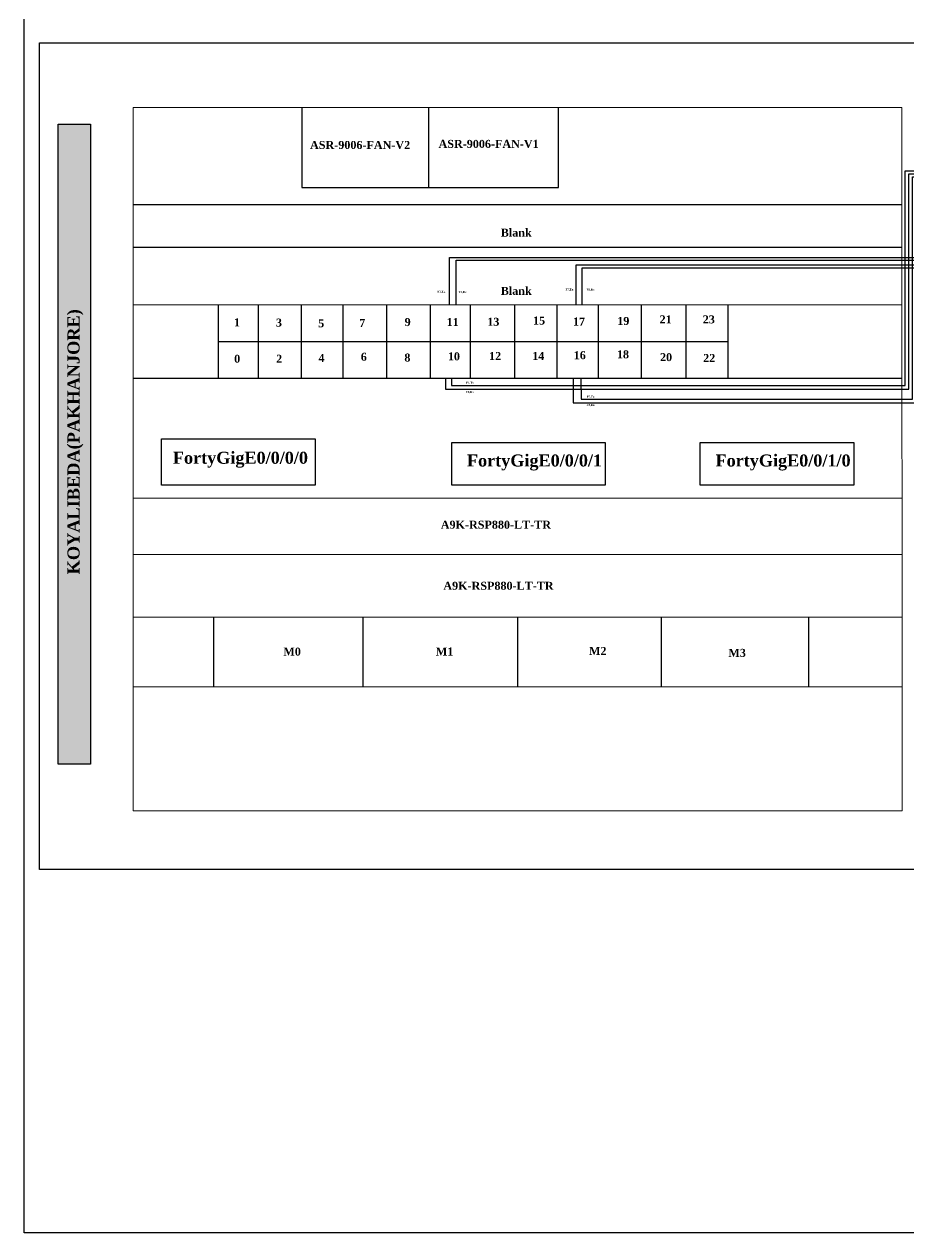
# Model space of a CAD drawing. Header units: millimetres. Extents: x 2546 to 121892, y 3367 to 58294.
# Drawn here: x 2546 to 28523, y 3367 to 38887 of the extents above; entities that cross this region are included whole.
import ezdxf

# ---------------------------------------------------------------- set-up
doc = ezdxf.new("R2010")
doc.units = ezdxf.units.MM
doc.layers.add('TAMPLATE', color=7, linetype='Continuous')
doc.styles.get("Standard").update_dxf_attribs({"font": 'timesbd.ttf'})

msp = doc.modelspace()

# ---------------------------------------------------------------- hatches: boundary and pattern name
h = msp.add_hatch()
h.set_pattern_fill('ANSI31', color=9, scale=10)
h.set_pattern_definition([(45, (-134088.1729, 43762.3242), (-0.883883476, 0.883883476), [])])
h.paths.add_polyline_path([(4495, 35949), (3539, 35949), (3539, 17138), (4495, 17138)])

# ---------------------------------------------------------------- linework, layer by layer
for p, q in [((10701, 36438), (10701, 34084)), ((14422, 36438), (14422, 34084)), ((18239, 34084), (18239, 36438)), ((10701, 34084), (18239, 34084)), ((5746, 33583), (28323, 33585)), ((5746, 32329), (28323, 32331)), ((5746, 30643), (28324, 30646)), ((8238, 30643), (8238, 28485)), ((9417, 30643), (9417, 28485)), ((10681, 30643), (10681, 28485)), ((11907, 30643), (11907, 28485)), ((13190, 30643), (13190, 28485)), ((14472, 30643), (14472, 28485)), ((15645, 30643), (15645, 28485)), ((16946, 30643), (16946, 28485)), ((18191, 30643), (18191, 28485)), ((19400, 30643), (19400, 28485)), ((20665, 30643), (20665, 28485)), ((21974, 30643), (21974, 28485)), ((23212, 30643), (23212, 28485)), ((5746, 30253), (5746, 30253)), ((8238, 29564), (23212, 29564)), ((5746, 28485), (28326, 28488)), ((5746, 24958), (28325, 24965)), ((5746, 23299), (28326, 23308)), ((5746, 21457), (28327, 21466)), ((8102, 21458), (8103, 19416)), ((12486, 21460), (12486, 19417)), ((17036, 21462), (17037, 19419)), ((21255, 21463), (21256, 19421)), ((25579, 21465), (25580, 19423)), ((5746, 19415), (28328, 19424))]:
    msp.add_line(p, q)
for points in [[(2546, 58294), (121892, 58294), (121892, 3367), (2546, 3367)], [(6582, 26702), (11089, 26702), (11089, 25341), (6582, 25341)], [(15100, 26592), (19608, 26592), (19608, 25341), (15100, 25341)], [(22398, 26592), (26906, 26592), (26906, 25341), (22398, 25341)]]:
    msp.add_lwpolyline(points, close=True)
at = {"color": 3}
msp.add_lwpolyline([(2993, 38337), (30764, 38337), (30764, 14040), (2993, 14040)], close=True, dxfattribs=at)
at = {"lineweight": 15}
msp.add_lwpolyline([(5746, 36438), (28321, 36438), (28328, 15771), (5746, 15771)], close=True, dxfattribs=at)
at = {"color": 18, "lineweight": 25, "true_color": 0x000000}
msp.add_lwpolyline([(3539, 35949), (4495, 35949), (4495, 17138), (3539, 17138)], close=True, dxfattribs=at)
at = {"color": 40, "true_color": 0xf8d731}
for points in [[(14913, 28158), (28528, 28158), (28528, 34491), (29472, 34491)], [(15098, 28266), (28419, 28266), (28419, 34577), (29472, 34577)], [(18669, 27758), (28719, 27758), (28719, 34296)], [(18897, 27867), (28631, 27867), (28631, 34404), (29472, 34404)], [(15033, 30644), (15033, 32028)], [(15033, 32028), (30447, 32028), (30447, 18016), (29394, 18016), (29394, 17781), (29472, 17781)], [(15231, 30644), (15231, 31947)], [(15231, 31947), (30318, 31947), (30318, 18150), (29265, 18150), (29265, 17699), (29472, 17699)], [(18759, 30644), (18759, 31811), (30091, 31811), (30091, 18426), (29038, 18426), (29038, 17608), (29472, 17608)], [(18927, 30644), (18927, 31727), (29982, 31727), (29982, 18534), (28930, 18534), (28930, 17500), (29472, 17500)], [(14913, 28486), (14913, 28158)], [(15098, 28486), (15098, 28266)], [(18669, 28487), (18669, 27758)], [(18896, 28487), (18897, 27867)]]:
    msp.add_lwpolyline(points, dxfattribs=at)

# ---------------------------------------------------------------- texts
at = {"attachment_point": 1}
for s, insert, char_height, width in [('A9K-RSP880-LT-TR', (14780, 24295), 235.17, 3139.53), ('A9K-RSP880-LT-TR', (14855, 22500), 235.17, 3139.53), ('M0', (10158, 20567), 235.2, 3504.99), ('M1', (14633, 20567), 235.2, 3504.99), ('M2', (19132, 20585), 235.2, 3504.99), ('M3', (23226, 20528), 235.2, 3504.99)]:
    msp.add_mtext(s, dxfattribs=dict(at, insert=insert, char_height=char_height, width=width))
at = {"layer": 'TAMPLATE', "lineweight": 5}
for s, height, p in [('ASR-9006-FAN-V2', 235.17, (10940, 35220)), ('ASR-9006-FAN-V1', 235.17, (14714, 35251)), ('Blank ', 235.2, (16541, 32643)), ('F1,Tx', 58.8, (14682, 30999)), ('F2,Rx', 58.8, (15303, 30985)), ('Blank', 235.2, (16541, 30932)), ('F7,Tx', 58.8, (18443, 31060)), ('F8,Rx', 58.8, (19062, 31054)), ('1', 235, (8704, 30005)), ('3', 235, (9938, 30000)), ('5', 235, (11179, 29978)), ('7', 235, (12382, 29986)), ('9', 235, (13717, 30015)), ('11', 235.2, (14949, 30015)), ('13', 235.2, (16144, 30023)), ('15', 235.2, (17487, 30059)), ('17', 235.2, (18660, 30030)), ('19', 235.2, (19961, 30047)), ('21', 235.2, (21204, 30093)), ('23', 235.2, (22471, 30093)), ('0', 235, (8712, 28937)), ('2', 235, (9944, 28937)), ('4', 235, (11187, 28960)), ('6', 235, (12430, 28995)), ('8', 235, (13710, 28972)), ('10', 235.2, (14988, 29007)), ('12', 235.2, (16196, 29019)), ('14', 235.2, (17464, 29019)), ('16', 235.2, (18684, 29042)), ('18', 235.2, (19951, 29066)), ('20', 235.2, (21217, 28984)), ('22', 235.2, (22484, 28960)), ('F2,Rx', 58.8, (15519, 28046)), ('F1,Tx', 58.8, (15523, 28321)), ('F8,Rx', 58.8, (19063, 27670)), ('F7,Tx', 58.8, (19065, 27910)), ('FortyGigE0/0/0/0', 352.76, (6913, 25969)), ('FortyGigE0/0/0/1', 352.76, (15549, 25888)), ('FortyGigE0/0/1/0', 352.76, (22848, 25888))]:
    msp.add_text(s, height=height, dxfattribs=at).set_placement(p)
at = {"layer": 'TAMPLATE', "color": 18, "true_color": 0x000000}
msp.add_text('KOYALIBEDA(PAKHANJORE)', height=355.75, rotation=90, dxfattribs=at).set_placement((4171, 22718))

doc.saveas('drawing.dxf')
